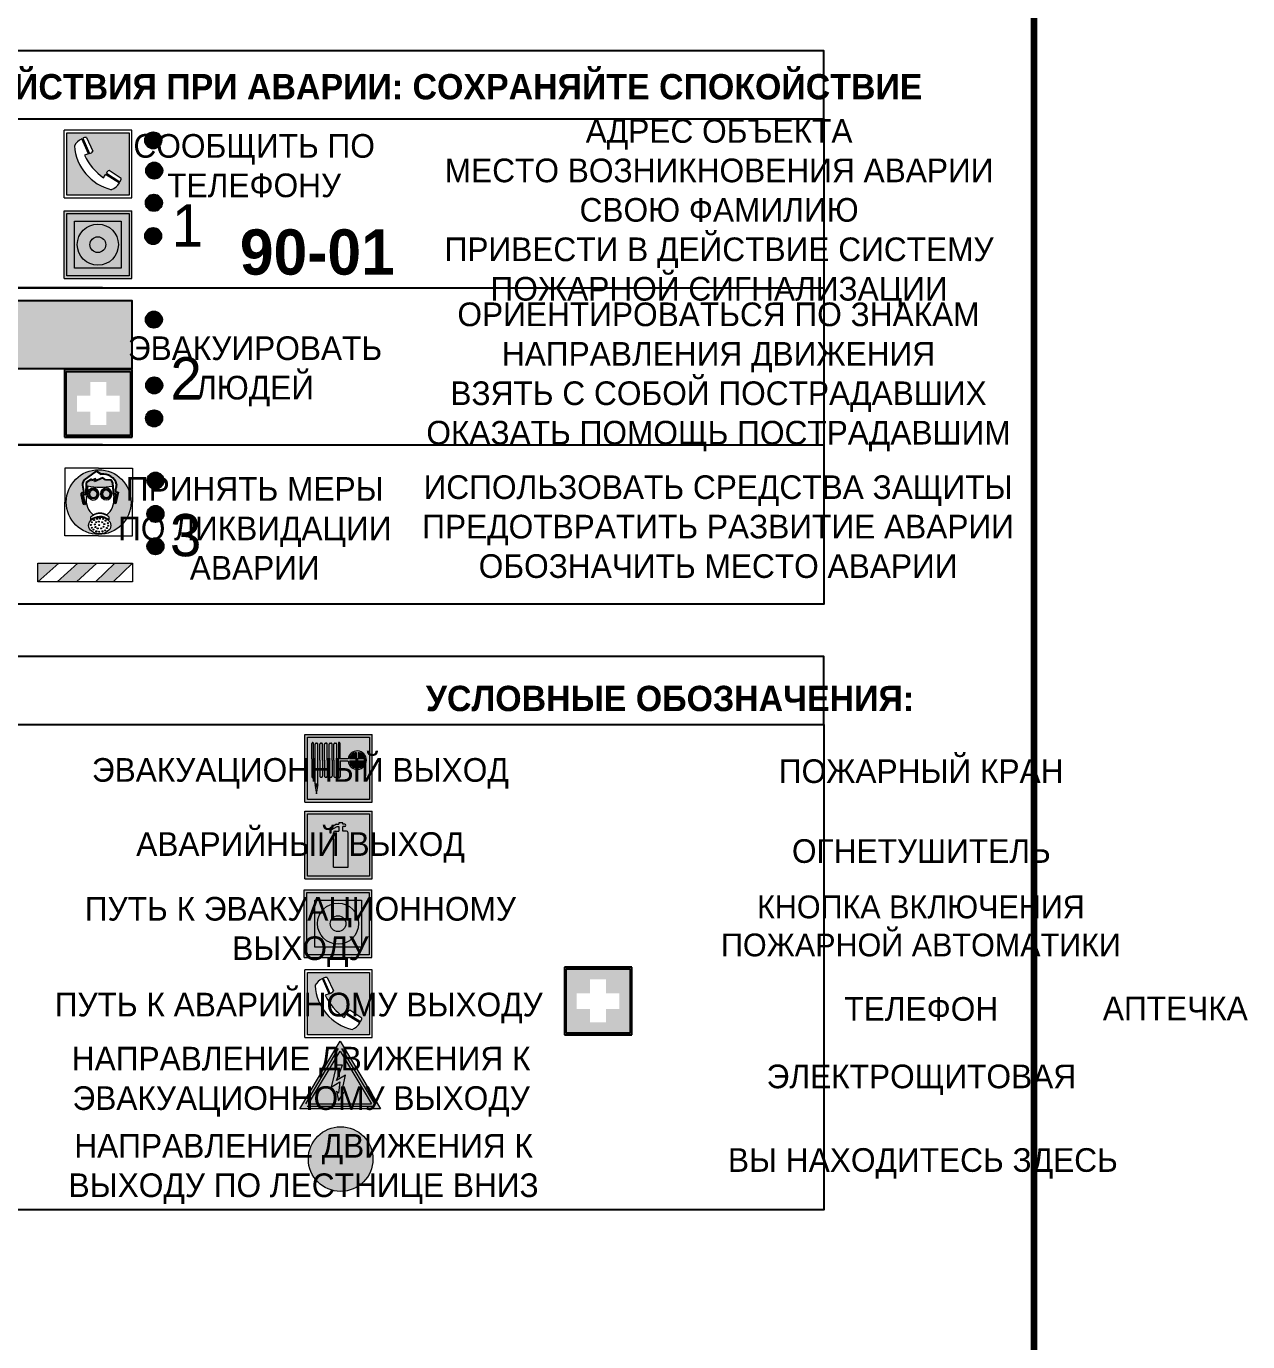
# Model space of a CAD drawing. Header units: millimetres. Extents: x 13810 to 67229, y 12374 to 21950.
# Drawn here: x 26358 to 26502.6, y 19492.8 to 19648.4 of the extents above; entities that cross this region are included whole.
import ezdxf

# ---------------------------------------------------------------- set-up
doc = ezdxf.new("R2010")
doc.units = ezdxf.units.MM
doc.styles.add('обычный', font='arial.ttf')

# ---------------------------------------------------------------- blocks, each defined once
blk = doc.blocks.new('A$C38D26F80')
h = blk.add_hatch(color=5)
h.dxf.hatch_style = 1
h.paths.add_polyline_path([(-8.77, -4.48, 1), (-0.19, -4.48, 1)])
h.paths.add_polyline_path([(-6.75, -3.58), (-6.75, -3.31), (-6.62, -3.22), (-6.5, -3.22), (-6.42, -3.3), (-6.39, -3.28), (-6.59, -2.23), (-6.59, -2.01), (-6.38, -1.58), (-4.76, -0.4), (-4.13, -0.79, -0.362848), (-2.1, -2.1, -0.201049), (-2.17, -2.48, 0.085434), (-2.26, -3.13), (-1.9, -3.16), (-2.25, -4.7), (-2.4, -4.59), (-2.43, -4.34), (-2.36, -4.34), (-2.14, -3.34), (-2.47, -3.42), (-2.58, -1.95), (-2.77, -1.58), (-3.58, -1.52), (-3.92, -1.26), (-5.05, -1.73), (-4.87, -1.39), (-5.41, -1.6), (-5.41, -1.46), (-6.13, -1.87), (-6.18, -3.5), (-6.56, -3.47), (-6.37, -4.59), (-6.16, -4.43), (-6.16, -4.66), (-6.36, -4.79), (-6.37, -4.8), (-6.51, -4.76)], flags=16)
h.paths.add_polyline_path([(-6.51, -4.76), (-6.36, -4.79), (-6.37, -4.8)], flags=0)
h.paths.add_polyline_path([(-5.92, -2.34, 0.089508), (-2.67, -2.35), (-2.48, -3.88, -0.268602), (-3.4, -6.18, 0.262449), (-5.2, -6.18, -0.268602), (-6.11, -3.88)], flags=16)
edge = h.paths.add_edge_path(flags=16)
edge.add_ellipse((-5.19, -3.41), major_axis=(0, 0.842), ratio=0.848992, start_angle=0, end_angle=360)
edge = h.paths.add_edge_path(flags=0)
edge.add_ellipse((-5.19, -3.39), major_axis=(0, 0.665), ratio=0.853798, start_angle=0, end_angle=360)
edge = h.paths.add_edge_path(flags=0)
edge.add_ellipse((-5.19, -3.4), major_axis=(0, 0.528), ratio=0.864094, start_angle=0, end_angle=360)
edge = h.paths.add_edge_path(flags=16)
edge.add_ellipse((-3.47, -3.4), major_axis=(0, 0.842), ratio=0.848992, start_angle=0, end_angle=360)
h.paths.add_polyline_path([(-3.13, -6.45), (-3.13, -6.84, 0.383174), (-5.57, -6.85), (-5.57, -6.49, -0.369952)], flags=16)
edge = h.paths.add_edge_path(flags=0)
edge.add_ellipse((-3.47, -3.39), major_axis=(0, 0.665), ratio=0.853798, start_angle=0, end_angle=360)
edge = h.paths.add_edge_path(flags=0)
edge.add_ellipse((-3.47, -3.4), major_axis=(0, 0.528), ratio=0.864094, start_angle=0, end_angle=360)
edge = h.paths.add_edge_path(flags=16)
edge.add_ellipse((-4.34, -7.57), major_axis=(-1.48, 0), ratio=0.744955, start_angle=0, end_angle=360)
h.paths.add_polyline_path([(-5.01, -6.85, -1), (-5.15, -6.85, -1)], flags=0)
h.paths.add_polyline_path([(-5.33, -7.14, -1), (-5.47, -7.14, -1)], flags=0)
h.paths.add_polyline_path([(-4.61, -6.71, -1), (-4.74, -6.71, -1)], flags=16)
h.paths.add_polyline_path([(-5.43, -7.51, -1), (-5.57, -7.51, -1)], flags=0)
h.paths.add_polyline_path([(-4.26, -6.67, -1), (-4.4, -6.67, -1)], flags=16)
h.paths.add_polyline_path([(-4.74, -7.14, -1), (-4.88, -7.14, -1)], flags=0)
h.paths.add_polyline_path([(-4.93, -7.43, -1), (-5.07, -7.43, -1)], flags=0)
h.paths.add_polyline_path([(-4.41, -7.07, -1), (-4.54, -7.07, -1)], flags=0)
h.paths.add_polyline_path([(-5.33, -7.87, -1), (-5.46, -7.87, -1)], flags=0)
h.paths.add_polyline_path([(-3.8, -6.71, -1), (-3.94, -6.71, -1)], flags=16)
h.paths.add_polyline_path([(-4.85, -7.78, -1), (-4.98, -7.78, -1)], flags=0)
h.paths.add_polyline_path([(-3.96, -7.14, -1), (-4.1, -7.14, -1)], flags=0)
h.paths.add_polyline_path([(-4.33, -7.53, -1), (-4.47, -7.53, -1)], flags=0)
h.paths.add_polyline_path([(-5.09, -8.12, -1), (-5.23, -8.12, -1)], flags=0)
h.paths.add_polyline_path([(-3.5, -6.94, -1), (-3.64, -6.94, -1)], flags=0)
h.paths.add_polyline_path([(-4.54, -7.97, -1), (-4.68, -7.97, -1)], flags=0)
h.paths.add_polyline_path([(-3.66, -7.39, -1), (-3.8, -7.39, -1)], flags=0)
h.paths.add_polyline_path([(-4.73, -8.35, -1), (-4.86, -8.35, -1)], flags=0)
h.paths.add_polyline_path([(-4.09, -7.96, -1), (-4.23, -7.96, -1)], flags=0)
h.paths.add_polyline_path([(-3.77, -7.74, -1), (-3.91, -7.74, -1)], flags=0)
h.paths.add_polyline_path([(-3.22, -7.27, -1), (-3.35, -7.27, -1)], flags=0)
h.paths.add_polyline_path([(-4.34, -8.4, -1), (-4.47, -8.4, -1)], flags=0)
h.paths.add_polyline_path([(-3.16, -7.61, -1), (-3.3, -7.61, -1)], flags=0)
h.paths.add_polyline_path([(-3.9, -8.35, -1), (-4.04, -8.35, -1)], flags=0)
h.paths.add_polyline_path([(-3.32, -7.91, -1), (-3.46, -7.91, -1)], flags=0)
h.paths.add_polyline_path([(-3.55, -8.23, -1), (-3.69, -8.23, -1)], flags=0)
at = {"color": 5, "lineweight": 5}
for p, q in [((-4.48, 0), (-8.96, 0)), ((-8.96, 0), (-8.96, -4.48)), ((-4.48, 0), (0, 0)), ((0, 0), (0, -4.48)), ((-6.59, -2.01), (-6.38, -1.58)), ((-6.38, -1.58), (-4.76, -0.4)), ((-5.41, -1.46), (-6.13, -1.87)), ((-4.87, -1.39), (-5.41, -1.6)), ((-5.41, -1.6), (-5.41, -1.46)), ((-3.92, -1.26), (-5.05, -1.73)), ((-5.05, -1.73), (-4.87, -1.39)), ((-4.76, -0.4), (-4.13, -0.79)), ((-3.58, -1.52), (-3.92, -1.26)), ((-2.77, -1.58), (-3.58, -1.52)), ((-2.58, -1.95), (-2.77, -1.58)), ((-6.75, -3.31), (-6.62, -3.22)), ((-6.75, -3.58), (-6.75, -3.31)), ((-6.62, -3.22), (-6.5, -3.22)), ((-6.59, -2.23), (-6.59, -2.01)), ((-6.39, -3.28), (-6.59, -2.23)), ((-6.18, -3.5), (-6.56, -3.47)), ((-6.56, -3.47), (-6.37, -4.59)), ((-6.5, -3.22), (-6.42, -3.3)), ((-6.42, -3.3), (-6.39, -3.28)), ((-6.13, -1.87), (-6.18, -3.5)), ((-5.92, -2.34), (-6.11, -3.88)), ((-2.67, -2.34), (-2.48, -3.88)), ((-2.47, -3.42), (-2.58, -1.95)), ((-2.14, -3.34), (-2.47, -3.42)), ((-2.36, -4.34), (-2.14, -3.34)), ((-1.9, -3.16), (-2.26, -3.13)), ((-2.25, -4.7), (-1.9, -3.16)), ((-8.96, -8.96), (-8.96, -4.48)), ((-6.51, -4.76), (-6.75, -3.58)), ((-6.37, -4.8), (-6.51, -4.76)), ((-6.37, -4.59), (-6.16, -4.43)), ((-6.16, -4.66), (-6.37, -4.8)), ((-6.16, -4.43), (-6.16, -4.66)), ((-2.43, -4.34), (-2.4, -4.59)), ((-2.43, -4.34), (-2.36, -4.34)), ((-2.4, -4.59), (-2.25, -4.7)), ((0, -8.96), (0, -4.48)), ((-5.57, -6.49), (-5.57, -6.85)), ((-3.13, -6.45), (-3.13, -6.84)), ((-4.48, -8.96), (-8.96, -8.96)), ((-4.48, -8.96), (0, -8.96))]:
    blk.add_line(p, q, dxfattribs=at)
at = {"color": 5}
for p, q in [((-6.59, -2.01), (-6.38, -1.58)), ((-6.38, -1.58), (-4.76, -0.4)), ((-5.41, -1.46), (-6.13, -1.87)), ((-4.87, -1.39), (-5.41, -1.6)), ((-5.41, -1.6), (-5.41, -1.46)), ((-3.92, -1.26), (-5.05, -1.73)), ((-5.05, -1.73), (-4.87, -1.39)), ((-4.76, -0.4), (-4.13, -0.79)), ((-3.58, -1.52), (-3.92, -1.26)), ((-2.77, -1.58), (-3.58, -1.52)), ((-2.58, -1.95), (-2.77, -1.58)), ((-6.75, -3.31), (-6.62, -3.22)), ((-6.75, -3.58), (-6.75, -3.31)), ((-6.62, -3.22), (-6.5, -3.22)), ((-6.59, -2.23), (-6.59, -2.01)), ((-6.39, -3.28), (-6.59, -2.23)), ((-6.18, -3.5), (-6.56, -3.47)), ((-6.56, -3.47), (-6.37, -4.59)), ((-6.5, -3.22), (-6.42, -3.3)), ((-6.42, -3.3), (-6.39, -3.28)), ((-6.13, -1.87), (-6.18, -3.5)), ((-2.47, -3.42), (-2.58, -1.95)), ((-2.14, -3.34), (-2.47, -3.42)), ((-2.36, -4.34), (-2.14, -3.34)), ((-2.26, -3.13), (-1.9, -3.16)), ((-1.9, -3.16), (-2.25, -4.7)), ((-6.51, -4.76), (-6.75, -3.58)), ((-6.37, -4.8), (-6.51, -4.76)), ((-6.36, -4.79), (-6.51, -4.76)), ((-6.37, -4.59), (-6.16, -4.43)), ((-6.16, -4.66), (-6.37, -4.8)), ((-6.16, -4.66), (-6.36, -4.79)), ((-6.16, -4.43), (-6.16, -4.66)), ((-2.4, -4.59), (-2.43, -4.34)), ((-2.43, -4.34), (-2.36, -4.34)), ((-2.25, -4.7), (-2.4, -4.59))]:
    blk.add_line(p, q, dxfattribs=at)
at = {"color": 5, "lineweight": 5}
for centre, radius in [((-4.48, -4.48), 4.29), ((-5.08, -6.85), 0.0678), ((-4.67, -6.71), 0.0678), ((-4.33, -6.67), 0.0678), ((-3.87, -6.71), 0.0678), ((-3.57, -6.94), 0.0678), ((-5.5, -7.51), 0.0678), ((-5.4, -7.14), 0.0678), ((-5.4, -7.87), 0.0678), ((-5.16, -8.12), 0.0678), ((-5, -7.43), 0.0678), ((-4.91, -7.78), 0.0678), ((-4.81, -7.14), 0.0678), ((-4.79, -8.35), 0.0678), ((-4.61, -7.97), 0.0678), ((-4.47, -7.07), 0.0678), ((-4.4, -7.53), 0.0678), ((-4.4, -8.4), 0.0678), ((-4.16, -7.96), 0.0678), ((-4.03, -7.14), 0.0678), ((-3.97, -8.35), 0.0678), ((-3.84, -7.74), 0.0678), ((-3.73, -7.39), 0.0678), ((-3.62, -8.23), 0.0678), ((-3.39, -7.91), 0.0678), ((-3.28, -7.27), 0.0678), ((-3.23, -7.61), 0.0678)]:
    blk.add_circle(centre, radius, dxfattribs=at)
at = {"color": 5}
for centre, radius, start, end in [((-3.89, -2.66), 1.88, 17.387, 97.1599), ((-0.35, -3.07), 1.91, 162.2553, 181.7878), ((-2.6, -2.2), 0.511, 326.3906, 11.8614)]:
    blk.add_arc(centre, radius, start, end, dxfattribs=at)
at = {"color": 5, "lineweight": 5}
for centre, radius, start, end in [((-4.28, 6.66), 9.15, 259.6987, 280.1569), ((-0.47, -3.05), 1.79, 161.5846, 182.4584), ((-2.6, -2.2), 0.513, 326.4781, 11.7739), ((-3.66, -4.24), 2.47, 171.573, 231.7124), ((-4.93, -4.24), 2.47, 308.2876, 8.427), ((-4.33, -7.88), 1.87, 50.358, 131.5662), ((-4.34, -8.2), 1.82, 48.4943, 132.3565), ((-4.3, -7.78), 1.83, 60.5889, 119.4111)]:
    blk.add_arc(centre, radius, start, end, dxfattribs=at)
for centre, major_axis, ratio in [((-5.19, -3.41), (0, 0.842), 0.848992), ((-5.19, -3.39), (0, 0.665), 0.853798), ((-5.19, -3.4), (0, 0.528), 0.864094), ((-3.47, -3.4), (0, 0.842), 0.848992), ((-3.47, -3.39), (0, 0.665), 0.853798), ((-3.47, -3.4), (0, 0.528), 0.864094), ((-4.34, -7.57), (-1.48, 0), 0.744955)]:
    blk.add_ellipse(centre, major_axis=major_axis, ratio=ratio, dxfattribs=at)
blk = doc.blocks.new('A$C47DD6509')
at = {"lineweight": 5}
for points in [[(-8.69, 0), (-11.19, 0), (-11.19, -2.22)], [(-4.22, 0), (-6.45, 0), (-8.91, -2.22), (-6.61, -2.22)], [(0, 0), (-2.09, 0), (-4.36, -2.22), (-2.29, -2.22)]]:
    blk.add_hatch(color=242, dxfattribs=at).paths.add_polyline_path(points)
at = {"color": 242, "lineweight": 5}
for p, q in [((-11.19, -2.22), (-8.69, 0)), ((-11.19, -2.22), (-11.19, 0)), ((-11.19, 0), (-8.69, 0)), ((-11.19, 0), (0, 0)), ((-8.91, -2.22), (-6.45, 0)), ((-6.61, -2.22), (-4.22, 0)), ((-4.36, -2.22), (-2.09, 0)), ((-2.29, -2.22), (0, 0)), ((0, 0), (0, -2.22)), ((0, -2.22), (-11.19, -2.22))]:
    blk.add_line(p, q, dxfattribs=at)
blk = doc.blocks.new('A$C32E8229D')
at = {"true_color": 0xffffff}
blk.add_hatch(color=7, dxfattribs=at).paths.add_polyline_path([(0, 0), (0, -8), (16, -8), (16, 0)])
h = blk.add_hatch(color=126)
h.paths.add_polyline_path([(0.2, -0.2), (15.8, -0.2), (15.8, -7.8), (0.2, -7.8)])
h.paths.add_polyline_path([(13.49, -2.05), (12.08, -2.05), (11.37, -2.63, 0.162397), (11.29, -2.84), (11.29, -3.63), (10.35, -3.63), (10.35, -4.05), (11.68, -4.05), (11.68, -3.48), (12.26, -4.28), (11.29, -5.1), (11.29, -6.78), (11.85, -6.78), (11.85, -5.44), (12.8, -4.64), (12.8, -5.94), (14.46, -5.94), (14.46, -5.39), (13.45, -5.39), (13.45, -3.97), (12.46, -2.59), (13.15, -2.59), (13.69, -3.34), (14.18, -3)], flags=16)
h.paths.add_polyline_path([(10.74, -1.82, 1), (11.8, -1.82, 1)], flags=16)
h.paths.add_polyline_path([(9.39, -3.59), (5.99, -3.59), (6.56, -3.03), (5.91, -3.03), (5.1, -3.83), (5.91, -4.64), (6.56, -4.64), (5.99, -4.09), (9.39, -4.09)], flags=16)
h.paths.add_polyline_path([(4.29, -1.08), (1.72, -1.08), (1.72, -6.6), (4.29, -6.6)], flags=16)
at = {"color": 126}
blk.add_lwpolyline([(16, -8), (0, -8), (0, 0), (16, 0)], close=True, dxfattribs=at)
blk = doc.blocks.new('A$C18900ED3')
h = blk.add_hatch(color=126)
h.paths.add_polyline_path([(-0.18, -0.18), (-7.02, -0.18), (-7.02, -7.02), (-0.18, -7.02)])
h.paths.add_polyline_path([(-5.89, -4.46), (-5.89, -2.77), (-4.46, -2.77), (-4.46, -1.31), (-2.77, -1.31), (-2.77, -2.77), (-1.33, -2.77), (-1.33, -4.46), (-2.77, -4.46), (-2.77, -5.89), (-4.46, -5.89), (-4.46, -4.46)], flags=16)
at = {"color": 126}
for p, q in [((-7.2, 0), (-7.2, -7.2)), ((0, 0), (-7.2, 0)), ((0, -7.2), (0, 0)), ((-7.02, -7.02), (-7.02, -0.18)), ((-7.02, -0.18), (-0.18, -0.18)), ((-0.18, -0.18), (-0.18, -7.02)), ((-7.2, -7.2), (0, -7.2)), ((-0.18, -7.02), (-7.02, -7.02))]:
    blk.add_line(p, q, dxfattribs=at)
blk = doc.blocks.new('A$C456E1F9C')
at = {"lineweight": 5}
h = blk.add_hatch(color=242, dxfattribs=at)
h.paths.add_polyline_path([(0.51, -1.47), (0.51, -13.26), (12.29, -13.26), (12.29, -1.47)])
h.paths.add_polyline_path([(5.42, -4.95, -0.254479), (4.78, -5.4), (3.52, -2.53, -0.209735), (4.23, -2.4)], flags=16)
h.paths.add_polyline_path([(8.53, -8.6), (10.87, -10.17), (10.54, -10.76), (8.03, -9.13, -0.192251)], flags=16)
h.paths.add_polyline_path([(4.61, -5.49, 0.005518), (3.87, -5.72, 0.128647), (7.49, -10.01, 0.00809), (7.83, -9.33), (10.47, -10.97, -0.16736), (8.99, -12.25, -0.327862), (1.95, -3.95, -0.166952), (3.36, -2.62)], flags=16)
at = {"color": 242, "lineweight": 5}
for p, q in [((0, -13.77), (0, -0.97)), ((12.8, -0.97), (0, -0.97)), ((4.23, -2.4), (5.42, -4.95)), ((12.8, -13.77), (12.8, -0.97)), ((4.61, -5.49), (3.36, -2.62)), ((3.52, -2.53), (4.78, -5.4)), ((7.83, -9.33), (10.47, -10.97)), ((8.03, -9.13), (10.54, -10.76)), ((10.81, -10.12), (8.53, -8.6)), ((10.54, -10.76), (10.8, -10.3)), ((10.8, -10.3), (10.81, -10.12)), ((0, -13.77), (12.8, -13.77))]:
    blk.add_line(p, q, dxfattribs=at)
blk.add_lwpolyline([(0.51, -1.47), (12.29, -1.47), (12.29, -13.26), (0.51, -13.26)], close=True, dxfattribs=at)
for centre, radius, start, end in [((4.02, -3.27), 0.891, 76.3284, 123.7092), ((4.59, -5.34), 2.99, 114.2845, 152.1974), ((11.12, -3.31), 9.19, 183.9915, 256.6009), ((4.68, -4.59), 0.824, 276.9621, 334.0723), ((14.98, -39.1), 35.17, 107.1487, 108.4135), ((13.86, -0.94), 11.08, 205.5536, 234.8762), ((-13.31, 0.8), 23.44, 332.5487, 334.4027), ((8.94, -9.5), 0.989, 114.4092, 157.9388), ((7.87, -9.46), 3, 291.9291, 329.9329)]:
    blk.add_arc(centre, radius, start, end, dxfattribs=at)
blk = doc.blocks.new('A$C54414219')
at = {"true_color": 0xffffff}
h = blk.add_hatch(color=7, dxfattribs=at)
h.paths.add_polyline_path([(2.39, -9.45), (2.39, -18.3), (11.23, -18.3), (11.23, -9.45)], flags=0)
h.paths.add_polyline_path([(10.71, -13.87, -1), (2.92, -13.87, -1)], flags=0)
h.paths.add_polyline_path([(8.3, -13.87, -1), (5.33, -13.87, -1)], flags=0)
h.paths.add_polyline_path([(0.41, -7.47), (0.41, -20.27), (13.21, -20.27), (13.21, -7.47)])
h.paths.add_polyline_path([(0.92, -19.77), (12.71, -19.77), (12.71, -7.98), (0.92, -7.98)], flags=16)
h.paths.add_polyline_path([(11.23, -9.45), (11.23, -18.3), (2.39, -18.3), (2.39, -9.45)], flags=0)
at = {"lineweight": 5}
h = blk.add_hatch(color=242, dxfattribs=at)
h.paths.add_polyline_path([(12.71, -7.98), (0.92, -7.98), (0.92, -19.77), (12.71, -19.77)])
h.paths.add_polyline_path([(11.23, -18.3), (2.39, -18.3), (2.39, -9.45), (11.23, -9.45)], flags=16)
h.paths.add_polyline_path([(10.71, -13.87, -1), (2.92, -13.87, -1)], flags=0)
h.paths.add_polyline_path([(8.3, -13.87, -1), (5.33, -13.87, -1)], flags=0)
at = {"true_color": 0xffffff}
h = blk.add_hatch(color=7, dxfattribs=at)
h.paths.add_polyline_path([(2.39, -9.45), (2.39, -18.3), (11.23, -18.3), (11.23, -9.45)])
h.paths.add_polyline_path([(10.71, -13.87, -1), (2.92, -13.87, -1)], flags=16)
h.paths.add_polyline_path([(8.3, -13.87, -1), (5.33, -13.87, -1)], flags=0)
at = {"lineweight": 5}
h = blk.add_hatch(color=242, dxfattribs=at)
h.paths.add_polyline_path([(2.92, -13.87, 1), (10.71, -13.87, 1)])
h.paths.add_polyline_path([(8.3, -13.87, -1), (5.33, -13.87, -1)], flags=16)
at = {"color": 242, "lineweight": 5}
for p, q in [((0.41, -20.27), (0.41, -7.47)), ((0.41, -7.47), (13.21, -7.47)), ((0.41, -7.47), (13.21, -7.47)), ((13.21, -20.27), (13.21, -7.47)), ((0.41, -20.27), (13.21, -20.27))]:
    blk.add_line(p, q, dxfattribs=at)
for points in [[(0.92, -7.98), (12.71, -7.98), (12.71, -19.77), (0.92, -19.77)], [(2.39, -9.45), (11.23, -9.45), (11.23, -18.3), (2.39, -18.3)]]:
    blk.add_lwpolyline(points, close=True, dxfattribs=at)
for radius in [3.89, 1.49]:
    blk.add_circle((6.81, -13.87), radius, dxfattribs=at)
blk = doc.blocks.new('A$C3E6D3DDE')
at = {"lineweight": 5}
h = blk.add_hatch(color=40, dxfattribs=at)
h.paths.add_polyline_path([(24.1, 1.45), (16.46, -11.35), (31.74, -11.35)])
h.paths.add_polyline_path([(24.09, -0.46), (30.03, -10.41), (18.14, -10.41)], flags=16)
h.paths.add_polyline_path([(24.54, -3.08), (23.41, -6.02), (25.13, -5.01), (24.33, -8.5), (24.82, -8.27), (23.79, -9.86), (23.4, -8.04), (23.8, -8.43), (24.04, -6.29), (22.39, -7.25), (23.44, -3.08)], flags=0)
h = blk.add_hatch(color=256, dxfattribs=at)
h.paths.add_polyline_path([(24.37, 0.03, 0.567511), (23.82, 0.03), (17.59, -10.4, 0.582454), (17.86, -10.88), (30.32, -10.88, 0.582149), (30.6, -10.4)])
h.paths.add_polyline_path([(24.09, -0.46), (18.14, -10.41), (30.03, -10.41)], flags=16)
h.paths.add_polyline_path([(24.54, -3.08), (23.41, -6.02), (25.13, -5.01), (24.33, -8.5), (24.82, -8.27), (23.79, -9.86), (23.4, -8.04), (23.8, -8.43), (24.04, -6.29), (22.39, -7.25), (23.44, -3.08)], flags=0)
h = blk.add_hatch(color=40, dxfattribs=at)
h.paths.add_polyline_path([(24.09, -0.46), (18.14, -10.41), (30.03, -10.41)])
h.paths.add_polyline_path([(24.82, -8.27), (23.79, -9.86), (23.4, -8.04), (23.8, -8.43), (24.04, -6.29), (22.39, -7.25), (23.44, -3.08), (24.54, -3.08), (23.41, -6.02), (25.13, -5.01), (24.33, -8.5)], flags=16)
at = {"color": 40, "lineweight": 5}
for p, q in [((16.46, -11.35), (24.1, 1.45)), ((24.1, 1.45), (31.74, -11.35))]:
    blk.add_line(p, q, dxfattribs=at)
at = {"lineweight": 5}
for p, q in [((17.59, -10.4), (23.82, 0.03)), ((24.37, 0.03), (30.6, -10.4)), ((18.14, -10.41), (24.09, -0.46)), ((24.09, -0.46), (30.03, -10.41)), ((23.44, -3.08), (22.39, -7.25)), ((23.41, -6.02), (24.54, -3.08)), ((24.54, -3.08), (23.44, -3.08)), ((22.39, -7.25), (24.04, -6.29)), ((25.13, -5.01), (23.41, -6.02)), ((24.04, -6.29), (23.8, -8.43)), ((24.33, -8.5), (25.13, -5.01)), ((23.8, -8.43), (23.4, -8.04)), ((23.4, -8.04), (23.79, -9.86)), ((23.79, -9.86), (24.82, -8.27)), ((24.82, -8.27), (24.33, -8.5)), ((17.86, -10.88), (30.32, -10.88)), ((18.14, -10.41), (30.03, -10.41))]:
    blk.add_line(p, q, dxfattribs=at)
at = {"color": 50, "lineweight": 5}
blk.add_line((31.74, -11.35), (16.46, -11.35), dxfattribs=at)
blk = doc.blocks.new('A$C37112FD5')
at = {"true_color": 0xf5f5ff}
h = blk.add_hatch(color=7, dxfattribs=at)
h.dxf.hatch_style = 1
h.paths.add_polyline_path([(12.8, -7.4), (0, -7.4), (0, -20.2), (12.8, -20.2)])
h.paths.add_polyline_path([(12.29, -7.91), (12.29, -19.69), (0.51, -19.69), (0.51, -7.91)], flags=16)
h.paths.add_polyline_path([(4.98, -9.04, -0.42597), (5.17, -9.22), (5.17, -12.25), (5.17, -15.29, -0.432244), (4.98, -15.47), (4.83, -15.47, -0.42597), (4.64, -15.29), (4.64, -12.25), (4.64, -9.22, -0.432244), (4.83, -9.04)], flags=0)
h.paths.add_polyline_path([(4.28, -9.22), (4.28, -12.25), (4.28, -15.29, -0.432244), (4.09, -15.47), (3.94, -15.47, -0.42597), (3.75, -15.29), (3.75, -12.25), (3.75, -9.22, -0.432244), (3.94, -9.04), (4.09, -9.04, -0.42597)], flags=0)
h.paths.add_polyline_path([(5.72, -9.04), (5.87, -9.04, -0.42597), (6.06, -9.22), (6.06, -12.25), (6.06, -15.29, -0.432244), (5.87, -15.47), (5.72, -15.47, -0.42597), (5.53, -15.29), (5.53, -12.25), (5.53, -9.22, -0.432244)], flags=0)
h.paths.add_polyline_path([(6.42, -8.9), (6.5, -8.9, -0.42597), (6.69, -9.08), (6.69, -12.03), (8.21, -12.03, -15.824349), (8.21, -12.47), (6.69, -12.47), (6.69, -15.42, -0.432244), (6.5, -15.6), (6.42, -15.6)], flags=0)
h.paths.add_polyline_path([(3.39, -9.22), (3.39, -12.25), (3.39, -15.29, -0.432244), (3.2, -15.47), (3.05, -15.47, -0.42597), (2.85, -15.29), (2.85, -12.25), (2.85, -9.22, -0.432244), (3.05, -9.04), (3.2, -9.04, -0.42597)], flags=0)
h.paths.add_polyline_path([(2.5, -9.22), (2.5, -16.71), (1.96, -16.71), (1.96, -9.22, -0.432244), (2.15, -9.04), (2.31, -9.04, -0.42597)], flags=0)
h.paths.add_polyline_path([(1.61, -8.9), (1.61, -15.6), (1.57, -15.6, -0.42597), (1.37, -15.42), (1.37, -12.03), (1.37, -9.09, -0.432244), (1.57, -8.9)], flags=0)
h.paths.add_polyline_path([(9.76, -10.81), (9.76, -12.03), (8.49, -12.03, -0.336371)], flags=0)
h.paths.add_polyline_path([(8.49, -12.47), (9.76, -12.47), (9.76, -13.7, -0.336371)], flags=0)
h.paths.add_polyline_path([(10.11, -10.81, -0.336371), (11.38, -12.03), (10.11, -12.03)], flags=0)
h.paths.add_polyline_path([(10.11, -12.47), (11.38, -12.47, -0.336371), (10.11, -13.7)], flags=0)
h.paths.add_polyline_path([(2.5, -16.84), (2.5, -17.05), (1.97, -17.05), (1.97, -16.84)], flags=0)
h.paths.add_polyline_path([(2.5, -17.24, -0.033778), (2.24, -18.6, -0.033778), (1.97, -17.24)], flags=0)
h = blk.add_hatch(color=242)
h.dxf.hatch_style = 1
h.paths.add_polyline_path([(12.29, -7.91), (0.51, -7.91), (0.51, -19.69), (12.29, -19.69)])
h.paths.add_polyline_path([(6.42, -15.6), (6.42, -8.9), (6.5, -8.9, -0.42597), (6.69, -9.08), (6.69, -12.03), (8.21, -12.03, -15.824349), (8.21, -12.47), (6.69, -12.47), (6.69, -15.42, -0.432244), (6.5, -15.6)], flags=16)
h.paths.add_polyline_path([(5.87, -15.47), (5.72, -15.47, -0.42597), (5.53, -15.29), (5.53, -12.25), (5.53, -9.22, -0.432244), (5.72, -9.04), (5.87, -9.04, -0.42597), (6.06, -9.22), (6.06, -12.25), (6.06, -15.29, -0.432244)], flags=16)
h.paths.add_polyline_path([(4.98, -15.47), (4.83, -15.47, -0.42597), (4.64, -15.29), (4.64, -12.25), (4.64, -9.22, -0.432244), (4.83, -9.04), (4.98, -9.04, -0.42597), (5.17, -9.22), (5.17, -12.25), (5.17, -15.29, -0.432244)], flags=16)
h.paths.add_polyline_path([(4.09, -15.47), (3.94, -15.47, -0.42597), (3.75, -15.29), (3.75, -12.25), (3.75, -9.22, -0.432244), (3.94, -9.04), (4.09, -9.04, -0.42597), (4.28, -9.22), (4.28, -12.25), (4.28, -15.29, -0.432244)], flags=16)
h.paths.add_polyline_path([(3.2, -15.47), (3.05, -15.47, -0.42597), (2.85, -15.29), (2.85, -12.25), (2.85, -9.22, -0.432244), (3.05, -9.04), (3.2, -9.04, -0.42597), (3.39, -9.22), (3.39, -12.25), (3.39, -15.29, -0.432244)], flags=16)
h.paths.add_polyline_path([(2.5, -17.05), (1.97, -17.05), (1.97, -16.84), (2.5, -16.84)], flags=16)
h.paths.add_polyline_path([(2.5, -17.24, -0.033778), (2.24, -18.6, -0.033778), (1.97, -17.24)], flags=16)
h.paths.add_polyline_path([(2.5, -16.71), (1.96, -16.71), (1.96, -9.22, -0.432244), (2.15, -9.04), (2.31, -9.04, -0.42597), (2.5, -9.22)], flags=16)
h.paths.add_polyline_path([(1.61, -15.6), (1.57, -15.6, -0.42597), (1.37, -15.42), (1.37, -12.03), (1.37, -9.09, -0.432244), (1.57, -8.9), (1.61, -8.9)], flags=16)
h.paths.add_polyline_path([(8.49, -12.47), (9.76, -12.47), (9.76, -13.7, -0.336371)], flags=0)
h.paths.add_polyline_path([(10.11, -13.7), (10.11, -12.47), (11.38, -12.47, -0.336371)], flags=0)
h.paths.add_polyline_path([(8.49, -12.03, -0.336371), (9.76, -10.81), (9.76, -12.03)], flags=0)
h.paths.add_polyline_path([(10.11, -12.03), (10.11, -10.81, -0.336371), (11.38, -12.03)], flags=0)
h = blk.add_hatch(color=7, dxfattribs=at)
h.dxf.hatch_style = 1
h.paths.add_polyline_path([(1.61, -8.9), (1.57, -8.9, 0.432244), (1.37, -9.09), (1.37, -12.03), (1.37, -15.42, 0.42597), (1.57, -15.6), (1.61, -15.6)])
h.paths.add_polyline_path([(2.5, -9.22, 0.42597), (2.31, -9.04), (2.15, -9.04, 0.432244), (1.96, -9.22), (1.96, -16.71), (2.5, -16.71)])
h.paths.add_polyline_path([(2.5, -16.84), (1.97, -16.84), (1.97, -17.05), (2.5, -17.05)])
h.paths.add_polyline_path([(2.5, -17.24), (1.97, -17.24, 0.033778), (2.24, -18.6, 0.033778)])
h.paths.add_polyline_path([(3.39, -12.25), (3.39, -9.22, 0.42597), (3.2, -9.04), (3.05, -9.04, 0.432244), (2.85, -9.22), (2.85, -12.25), (2.85, -15.29, 0.42597), (3.05, -15.47), (3.2, -15.47, 0.432244), (3.39, -15.29)])
h.paths.add_polyline_path([(4.28, -12.25), (4.28, -9.22, 0.42597), (4.09, -9.04), (3.94, -9.04, 0.432244), (3.75, -9.22), (3.75, -12.25), (3.75, -15.29, 0.42597), (3.94, -15.47), (4.09, -15.47, 0.432244), (4.28, -15.29)])
h.paths.add_polyline_path([(5.17, -12.25), (5.17, -9.22, 0.42597), (4.98, -9.04), (4.83, -9.04, 0.432244), (4.64, -9.22), (4.64, -12.25), (4.64, -15.29, 0.42597), (4.83, -15.47), (4.98, -15.47, 0.432244), (5.17, -15.29)])
h.paths.add_polyline_path([(6.06, -12.25), (6.06, -9.22, 0.42597), (5.87, -9.04), (5.72, -9.04, 0.432244), (5.53, -9.22), (5.53, -12.25), (5.53, -15.29, 0.42597), (5.72, -15.47), (5.87, -15.47, 0.432244), (6.06, -15.29)])
h.paths.add_polyline_path([(6.69, -12.47), (8.21, -12.47, 15.824349), (8.21, -12.03), (6.69, -12.03), (6.69, -9.08, 0.42597), (6.5, -8.9), (6.42, -8.9), (6.42, -15.6), (6.5, -15.6, 0.432244), (6.69, -15.42)])
h.paths.add_polyline_path([(8.49, -12.47), (9.76, -12.47), (9.76, -13.7, -0.336371)], flags=16)
h.paths.add_polyline_path([(8.49, -12.03, -0.336371), (9.76, -10.81), (9.76, -12.03)], flags=16)
h.paths.add_polyline_path([(10.11, -12.47), (11.38, -12.47, -0.336371), (10.11, -13.7)], flags=16)
h.paths.add_polyline_path([(10.11, -12.03), (10.11, -10.81, -0.336371), (11.38, -12.03)], flags=16)
h = blk.add_hatch(color=242)
h.dxf.hatch_style = 1
h.paths.add_polyline_path([(9.76, -10.81, 0.336371), (8.49, -12.03), (9.76, -12.03)])
h.paths.add_polyline_path([(10.11, -10.81), (10.11, -12.03), (11.38, -12.03, 0.336371)])
h.paths.add_polyline_path([(11.38, -12.47), (10.11, -12.47), (10.11, -13.7, 0.336371)])
h.paths.add_polyline_path([(9.76, -12.47), (8.49, -12.47, 0.336371), (9.76, -13.7)])
at = {"color": 242, "lineweight": 5}
for p, q in [((0, -20.2), (0, -7.4)), ((0, -7.4), (12.8, -7.4)), ((12.8, -20.2), (12.8, -7.4)), ((1.37, -12.03), (1.37, -9.08)), ((1.57, -8.9), (1.61, -8.9)), ((1.61, -8.9), (1.61, -15.6)), ((1.96, -16.71), (1.96, -9.22)), ((2.15, -9.04), (2.31, -9.04)), ((2.5, -16.71), (2.5, -9.22)), ((2.85, -12.25), (2.85, -9.22)), ((3.05, -9.04), (3.2, -9.04)), ((3.39, -12.25), (3.39, -9.22)), ((3.75, -12.25), (3.75, -9.22)), ((3.94, -9.04), (4.09, -9.04)), ((4.28, -12.25), (4.28, -9.22)), ((4.64, -12.25), (4.64, -9.22)), ((4.83, -9.04), (4.98, -9.04)), ((5.17, -12.25), (5.17, -9.22)), ((5.53, -12.25), (5.53, -9.22)), ((5.72, -9.04), (5.87, -9.04)), ((6.06, -12.25), (6.06, -9.22)), ((6.42, -8.9), (6.42, -15.6)), ((6.5, -8.9), (6.42, -8.9)), ((6.69, -12.03), (6.69, -9.08)), ((1.37, -12.03), (1.37, -15.42)), ((2.85, -12.25), (2.85, -15.29)), ((3.39, -12.25), (3.39, -15.29)), ((3.75, -12.25), (3.75, -15.29)), ((4.28, -12.25), (4.28, -15.29)), ((4.64, -12.25), (4.64, -15.29)), ((5.17, -12.25), (5.17, -15.29)), ((5.53, -12.25), (5.53, -15.29)), ((6.06, -12.25), (6.06, -15.29)), ((8.21, -12.03), (6.69, -12.03)), ((9.76, -12.03), (8.49, -12.03)), ((9.76, -10.81), (9.76, -12.03)), ((10.11, -10.81), (10.11, -12.03)), ((11.38, -12.03), (10.11, -12.03)), ((8.21, -12.47), (6.69, -12.47)), ((6.69, -12.47), (6.69, -15.42)), ((9.76, -12.47), (8.49, -12.47)), ((9.76, -12.47), (9.76, -13.7)), ((11.38, -12.47), (10.11, -12.47)), ((10.11, -12.47), (10.11, -13.7)), ((1.57, -15.6), (1.61, -15.6)), ((1.96, -16.71), (2.5, -16.71)), ((1.97, -16.84), (2.5, -16.84)), ((1.97, -17.05), (1.97, -16.84)), ((2.5, -17.05), (1.97, -17.05)), ((1.97, -17.24), (2.5, -17.24)), ((2.5, -16.84), (2.5, -17.05)), ((3.05, -15.47), (3.2, -15.47)), ((3.94, -15.47), (4.09, -15.47)), ((4.83, -15.47), (4.98, -15.47)), ((5.72, -15.47), (5.87, -15.47)), ((6.42, -15.6), (6.5, -15.6)), ((0, -20.2), (12.8, -20.2))]:
    blk.add_line(p, q, dxfattribs=at)
blk.add_lwpolyline([(0.51, -7.91), (12.29, -7.91), (12.29, -19.69), (0.51, -19.69)], close=True, dxfattribs=at)
for centre, radius, start, end in [((1.56, -9.09), 0.182, 87.1027, 180.6071), ((2.15, -9.22), 0.182, 87.1027, 180.6071), ((2.32, -9.22), 0.182, 359.3929, 92.8973), ((3.04, -9.22), 0.182, 87.1027, 180.6071), ((3.21, -9.22), 0.182, 359.3929, 92.8973), ((3.93, -9.22), 0.182, 87.1027, 180.6071), ((4.1, -9.22), 0.182, 359.3929, 92.8973), ((4.82, -9.22), 0.182, 87.1027, 180.6071), ((4.99, -9.22), 0.182, 359.3929, 92.8973), ((5.71, -9.22), 0.182, 87.1027, 180.6071), ((5.88, -9.22), 0.182, 359.3929, 92.8973), ((6.51, -9.09), 0.182, 359.3929, 92.8973), ((9.93, -12.25), 1.74, 187.2319, 172.7681), ((9.93, -12.25), 1.46, 96.9927, 171.3585), ((9.93, -12.25), 1.46, 8.6415, 83.0073), ((9.93, -12.25), 1.46, 188.6415, 263.0073), ((9.93, -12.25), 1.46, 276.9927, 351.3585), ((1.56, -15.42), 0.182, 179.3929, 272.8973), ((12.17, -15.98), 10.27, 187.041, 194.7793), ((-7.7, -15.98), 10.27, 345.2207, 352.959), ((3.04, -15.29), 0.182, 179.3929, 272.8973), ((3.21, -15.29), 0.182, 267.1027, 0.6071), ((3.93, -15.29), 0.182, 179.3929, 272.8973), ((4.1, -15.29), 0.182, 267.1027, 0.6071), ((4.82, -15.29), 0.182, 179.3929, 272.8973), ((4.99, -15.29), 0.182, 267.1027, 0.6071), ((5.71, -15.29), 0.182, 179.3929, 272.8973), ((5.88, -15.29), 0.182, 267.1027, 0.6071), ((6.51, -15.42), 0.182, 267.1027, 0.6071)]:
    blk.add_arc(centre, radius, start, end, dxfattribs=at)
blk = doc.blocks.new('A$C3AD82952')
at = {"true_color": 0xf5f5ff}
h = blk.add_hatch(color=7, dxfattribs=at)
h.dxf.hatch_style = 1
h.paths.add_polyline_path([(8.21, 8.73, 0.414214), (7.89, 9.05), (7.22, 9.05), (7.22, 9.92), (7.59, 9.92, 1), (7.57, 10.36), (7.22, 10.36), (7.22, 10.6), (6.43, 10.6), (6.43, 10.36), (6.01, 10.36), (4.74, 9.59), (4.74, 8.69), (4.98, 8.73), (4.98, 9.26), (6.12, 9.91), (6.43, 9.91), (6.43, 9.05), (5.76, 9.05, 0.414214), (5.44, 8.73), (5.44, 2.2), (8.21, 2.2)], flags=0)
h.paths.add_polyline_path([(12.8, 12.8), (0, 12.8), (0, 0), (12.8, 0)])
h.paths.add_polyline_path([(0.51, 12.29), (12.29, 12.29), (12.29, 0.51), (0.51, 0.51)], flags=16)
h.paths.add_polyline_path([(4.74, 9.59), (6.01, 10.36), (6.43, 10.36), (6.43, 10.6), (7.22, 10.6), (7.22, 10.36), (7.59, 10.36, -0.94586), (7.59, 9.92), (7.22, 9.92), (7.22, 9.05), (7.89, 9.05, -0.414214), (8.21, 8.73), (8.21, 2.2), (5.44, 2.2), (5.44, 8.73, -0.414214), (5.76, 9.05), (6.43, 9.05), (6.43, 9.91), (6.12, 9.91), (4.98, 9.26), (4.98, 8.73), (4.74, 8.69)], flags=0)
h = blk.add_hatch(color=242)
h.dxf.hatch_style = 1
h.paths.add_polyline_path([(12.29, 12.29), (0.51, 12.29), (0.51, 0.51), (12.29, 0.51)])
h.paths.add_polyline_path([(4.74, 8.69), (4.74, 9.59), (6.01, 10.36), (6.43, 10.36), (6.43, 10.6), (7.22, 10.6), (7.22, 10.36), (7.59, 10.36, -0.94586), (7.59, 9.92), (7.22, 9.92), (7.22, 9.05), (7.89, 9.05, -0.414214), (8.21, 8.73), (8.21, 2.2), (5.44, 2.2), (5.44, 8.73, -0.414214), (5.76, 9.05), (6.43, 9.05), (6.43, 9.91), (6.12, 9.91), (4.98, 9.26), (4.98, 8.73)], flags=16)
h = blk.add_hatch(color=7, dxfattribs=at)
h.dxf.hatch_style = 1
h.paths.add_polyline_path([(8.21, 8.73, 0.414214), (7.89, 9.05), (7.22, 9.05), (7.22, 9.92), (7.59, 9.92, 1), (7.57, 10.36), (7.22, 10.36), (7.22, 10.6), (6.43, 10.6), (6.43, 10.36), (6.01, 10.36), (4.74, 9.59), (4.74, 8.69), (4.98, 8.73), (4.98, 9.26), (6.12, 9.91), (6.43, 9.91), (6.43, 9.05), (5.76, 9.05, 0.414214), (5.44, 8.73), (5.44, 2.2), (8.21, 2.2)])
at = {"color": 242, "lineweight": 5}
for p, q in [((0, 0), (0, 12.8)), ((0, 12.8), (12.8, 12.8)), ((12.8, 0), (12.8, 12.8)), ((6.01, 10.36), (4.74, 9.59)), ((6.01, 10.36), (6.43, 10.36)), ((7.22, 10.6), (6.43, 10.6)), ((6.43, 10.6), (6.43, 10.36)), ((7.22, 10.36), (7.22, 10.6)), ((7.59, 10.36), (7.22, 10.36)), ((4.74, 9.59), (4.74, 8.69)), ((4.74, 8.69), (4.98, 8.73)), ((4.98, 9.26), (6.12, 9.91)), ((4.98, 8.73), (4.98, 9.26)), ((5.44, 2.2), (5.44, 8.73)), ((5.76, 9.05), (6.43, 9.05)), ((6.12, 9.91), (6.43, 9.91)), ((6.43, 9.91), (6.43, 9.05)), ((7.22, 9.05), (7.22, 9.92)), ((7.59, 9.92), (7.22, 9.92)), ((7.89, 9.05), (7.22, 9.05)), ((8.21, 2.2), (8.21, 8.73)), ((0, 0), (12.8, 0)), ((5.44, 2.2), (8.21, 2.2))]:
    blk.add_line(p, q, dxfattribs=at)
blk.add_lwpolyline([(0.51, 12.29), (12.29, 12.29), (12.29, 0.51), (0.51, 0.51)], close=True, dxfattribs=at)
for centre, radius, start, end in [((7.58, 10.14), 0.223, 273.1875, 86.8125), ((5.76, 8.73), 0.32, 90, 180), ((7.89, 8.73), 0.32, 0, 90)]:
    blk.add_arc(centre, radius, start, end, dxfattribs=at)
blk = doc.blocks.new('A$C7B8C2D5B')
at = {"lineweight": 0}
h = blk.add_hatch(color=5, dxfattribs=at)
h.dxf.hatch_style = 1
h.paths.add_polyline_path([(1.397, -3.024, 1), (-2.112, -3.024, 1)])
at = {"color": 5, "lineweight": 0}
blk.add_circle((-0.358, -3.024), 1.755, dxfattribs=at)

msp = doc.modelspace()

# ---------------------------------------------------------------- hatches: boundary and pattern name
at = {"lineweight": 0}
h = msp.add_hatch(color=256, dxfattribs=at)
h.dxf.hatch_style = 1
h.paths.add_polyline_path([(26372.11, 19634.94, 1), (26374.04, 19634.94, 1)])
h = msp.add_hatch(color=256, dxfattribs=at)
h.dxf.hatch_style = 1
h.paths.add_polyline_path([(26372.21, 19631.36, 1), (26374.14, 19631.36, 1)])
h = msp.add_hatch(color=256, dxfattribs=at)
h.dxf.hatch_style = 1
h.paths.add_polyline_path([(26372.17, 19627.55, 1), (26374.11, 19627.55, 1)])
h = msp.add_hatch(color=256, dxfattribs=at)
h.dxf.hatch_style = 1
h.paths.add_polyline_path([(26372.09, 19623.62, 1), (26374.02, 19623.62, 1)])
h = msp.add_hatch(color=256, dxfattribs=at)
h.dxf.hatch_style = 1
h.paths.add_polyline_path([(26372.18, 19613.73, 1), (26374.11, 19613.73, 1)])
h = msp.add_hatch(color=256, dxfattribs=at)
h.dxf.hatch_style = 1
h.paths.add_polyline_path([(26372.22, 19605.95, 1), (26374.15, 19605.95, 1)])
h = msp.add_hatch(color=256, dxfattribs=at)
h.dxf.hatch_style = 1
h.paths.add_polyline_path([(26372.21, 19602.05, 1), (26374.14, 19602.05, 1)])
h = msp.add_hatch(color=256, dxfattribs=at)
h.dxf.hatch_style = 1
h.paths.add_polyline_path([(26372.37, 19594.69, 1), (26374.3, 19594.69, 1)])
h = msp.add_hatch(color=256, dxfattribs=at)
h.dxf.hatch_style = 1
h.paths.add_polyline_path([(26372.36, 19590.75, 1), (26374.29, 19590.75, 1)])
h = msp.add_hatch(color=256, dxfattribs=at)
h.dxf.hatch_style = 1
h.paths.add_polyline_path([(26372.36, 19586.92, 1), (26374.3, 19586.92, 1)])

# ---------------------------------------------------------------- linework, layer by layer
at = {"color": 2, "lineweight": 100}
msp.add_lwpolyline([(25877.24, 19872.83), (26477.24, 19872.83), (26477.24, 19477.83), (25877.24, 19477.83)], close=True, dxfattribs=at)
for points in [[(26308.63, 19637.48), (26452.4, 19637.48), (26452.4, 19645.53), (26308.63, 19645.53)], [(26308.63, 19637.48), (26452.4, 19637.48), (26452.4, 19580.08), (26308.63, 19580.08)], [(26308.63, 19565.83), (26452.4, 19565.83), (26452.4, 19573.88), (26308.63, 19573.88)], [(26308.63, 19565.83), (26452.4, 19565.83), (26452.4, 19508.43), (26308.63, 19508.43)]]:
    msp.add_lwpolyline(points, close=True)
for points in [[(26367.05, 19617.48), (26308.63, 19617.48), (26452.4, 19617.48)], [(26367.05, 19598.91), (26308.63, 19598.91), (26452.4, 19598.91)]]:
    msp.add_lwpolyline(points)
for centre in [(26373.07, 19634.94), (26373.18, 19631.36), (26373.14, 19627.55), (26373.06, 19623.62), (26373.14, 19613.73), (26373.18, 19605.95), (26373.17, 19602.05), (26373.33, 19594.69), (26373.33, 19590.75), (26373.33, 19586.92)]:
    msp.add_circle(centre, 0.966)

# ---------------------------------------------------------------- block references
for name, p, xscale, yscale, zscale in [('A$C456E1F9C', (26362.52, 19636.76), 0.625, 0.625, 0.625), ('A$C54414219', (26362.26, 19631.27), 0.625, 0.625, 0.625), ('A$C18900ED3', (26370.58, 19607.81), 1.111111111007631, 1.111111111007631, 1.111111111007631), ('A$C38D26F80', (26370.61, 19596.14), 0.8928571427240968, 0.8928571427240968, 0.8928571427240968), ('A$C37112FD5', (26390.99, 19569.27), 0.6249984004534781, 0.6249984004534781, 0.6249984004534781), ('A$C3AD82952', (26390.99, 19547.57), 0.625, 0.625, 0.625), ('A$C54414219', (26390.68, 19550.94), 0.625, 0.625, 0.625), ('A$C456E1F9C', (26390.99, 19537.4), 0.625, 0.625, 0.625), ('A$C18900ED3', (26429.71, 19537.12), 1.111111111007631, 1.111111111007631, 1.111111111007631), ('A$C3E6D3DDE', (26380.12, 19527.47), 0.625, 0.625, 0.625), ('A$C7B8C2D5B', (26396.02, 19521), 2.177419353276491, 2.177419353276491, 2.177419353276491)]:
    msp.add_blockref(name, p, dxfattribs=dict(xscale=xscale, yscale=yscale, zscale=zscale))
at = {"xscale": -1}
msp.add_blockref('A$C32E8229D', (26370.58, 19615.95), dxfattribs=at)
at = {"color": 242, "true_color": 0xc1121c}
msp.add_blockref('A$C47DD6509', (26370.6, 19584.92), dxfattribs=at)

# ---------------------------------------------------------------- texts
at = {"lineweight": 0, "attachment_point": 5, "style": 'обычный'}
for s, insert, char_height, width in [('{\\fProxima Nova Rg|b1|i0|c204|p2;ДЕЙСТВИЯ ПРИ АВАРИИ: СОХРАНЯЙТЕ СПОКОЙСТВИЕ\\H1.6644x; }', (26407.57, 19640.85), 3, 175.1736), ('\\pi-8.4,l8.4,t8.4;{\\fProxima Nova Rg|b0|i0|c204|p2;АДРЕС ОБЪЕКТА\\PМЕСТО ВОЗНИКНОВЕНИЯ АВАРИИ\\PСВОЮ ФАМИЛИЮ\\PПРИВЕСТИ В ДЕЙСТВИЕ СИСТЕМУ \\PПОЖАРНОЙ СИГНАЛИЗАЦИИ}', (26440.02, 19626.31), 2.8, 126.6484), ('{\\fProxima Nova Rg|b0|i0|c204|p2;СООБЩИТЬ ПО \\PТЕЛЕФОНУ}', (26385.01, 19631.93), 2.8, 126.6484), ('{\\fProxima Nova Rg|b0|i0|c204|p2;1\\H1.1667x; }', (26377.12, 19624.86), 5, 126.6484), ('{\\fProxima Nova Rg|b1|i0|c204|p2;\\H1.0714x;90-01\\fProxima Nova Rg|b0|i0|c204|p2;\\H0.93331x; \\H1.3449x; }', (26392.48, 19621.69), 5, 126.6484), ('\\pi-8.4,l8.4,t8.4;{\\fProxima Nova Rg|b0|i0|c204|p2;ОРИЕНТИРОВАТЬСЯ ПО ЗНАКАМ \\PНАПРАВЛЕНИЯ ДВИЖЕНИЯ\\PВЗЯТЬ С СОБОЙ ПОСТРАДАВШИХ\\PОКАЗАТЬ ПОМОЩЬ ПОСТРАДАВШИМ}', (26439.95, 19606.95), 2.8, 126.6484), ('{\\fProxima Nova Rg|b0|i0|c204|p2;ЭВАКУИРОВАТЬ \\PЛЮДЕЙ}', (26385.11, 19607.61), 2.8, 126.6484), ('{\\fProxima Nova Rg|b0|i0|c204|p2;2\\H1.1967x; }', (26376.96, 19606.78), 5, 126.6484), ('{\\fProxima Nova Rg|b0|i0|c204|p2;ПРИНЯТЬ МЕРЫ \\PПО ЛИКВИДАЦИИ \\PАВАРИИ}', (26385.08, 19589.03), 2.8, 126.6484), ('\\pi-8.4,l8.4,t8.4;{\\fProxima Nova Rg|b0|i0|c204|p2;ИСПОЛЬЗОВАТЬ СРЕДСТВА ЗАЩИТЫ \\PПРЕДОТВРАТИТЬ РАЗВИТИЕ АВАРИИ\\PОБОЗНАЧИТЬ МЕСТО АВАРИИ}', (26439.9, 19589.22), 2.8, 126.6484), ('{\\fProxima Nova Rg|b0|i0|c204|p2;3\\H1.1967x; }', (26376.9, 19588.2), 5, 126.6484), ('{\\fProxima Nova Rg|b1|i0|c204|p2;УСЛОВНЫЕ ОБОЗНАЧЕНИЯ:\\H1.1997x; }', (26434.21, 19568.89), 3, 175.1736), ('\\pi-8.4,l8.4,t8.4;{\\fProxima Nova Rg|b0|i0|c204|p2;ЭВАКУАЦИОННЫЙ ВЫХОД\\H1.6404x; }', (26390.47, 19560.05), 2.8, 126.6484), ('\\pi-8.4,l8.4,t8.4;{\\fProxima Nova Rg|b0|i0|c204|p2;ПОЖАРНЫЙ КРАН\\H1.6404x; }', (26463.93, 19560.29), 2.8, 126.6484), ('\\pi-8.4,l8.4,t8.4;{\\fProxima Nova Rg|b0|i0|c204|p2;АВАРИЙНЫЙ ВЫХОД\\H1.6404x; }', (26390.49, 19551.28), 2.8, 126.6484), ('\\pi-8.4,l8.4,t8.4;{\\fProxima Nova Rg|b0|i0|c204|p2;ОГНЕТУШИТЕЛЬ\\H1.1997x; }', (26463.95, 19550.84), 2.8, 126.6484), ('\\pi-8.4,l8.4,t8.4;{\\fProxima Nova Rg|b0|i0|c204|p2;ПУТЬ К ЭВАКУАЦИОННОМУ \\PВЫХОДУ }', (26390.48, 19541.29), 2.8, 126.6484), ('\\pi-8.1,l8.1,t8.1;{\\fProxima Nova Rg|b0|i0|c204|p2;КНОПКА ВКЛЮЧЕНИЯ\\PПОЖАРНОЙ АВТОМАТИКИ}', (26463.9, 19541.98), 2.7, 126.6484), ('\\pi-8.4,l8.4,t8.4;{\\fProxima Nova Rg|b0|i0|c204|p2;ПУТЬ К АВАРИЙНОМУ ВЫХОДУ \\H1.6404x; }', (26390.28, 19532.29), 2.8, 126.6484), ('\\pi-8.4,l8.4,t8.4;{\\fProxima Nova Rg|b0|i0|c204|p2;ТЕЛЕФОН\\H1.1997x; }', (26463.94, 19532.16), 2.8, 126.6484), ('\\pi-8.4,l8.4,t8.4;{\\fProxima Nova Rg|b0|i0|c204|p2;АПТЕЧКА\\H1.1667x; }', (26494, 19532.25), 2.8, 126.6484), ('\\pi-8.4,l8.4,t8.4;{\\fProxima Nova Rg|b0|i0|c204|p2;НАПРАВЛЕНИЕ ДВИЖЕНИЯ К \\PЭВАКУАЦИОННОМУ ВЫХОДУ}', (26390.57, 19523.56), 2.8, 126.6484), ('\\pi-8.4,l8.4,t8.4;{\\fProxima Nova Rg|b0|i0|c204|p2;ЭЛЕКТРОЩИТОВАЯ\\H1.1997x; }', (26463.95, 19523.79), 2.8, 126.6484), ('\\pi-8.4,l8.4,t8.4;{\\fProxima Nova Rg|b0|i0|c204|p2;НАПРАВЛЕНИЕ ДВИЖЕНИЯ К \\PВЫХОДУ ПО ЛЕСТНИЦЕ ВНИЗ}', (26390.86, 19513.25), 2.8, 126.6484), ('\\pi-8.4,l8.4,t8.4;{\\fProxima Nova Rg|b0|i0|c204|p2;ВЫ НАХОДИТЕСЬ ЗДЕСЬ\\H1.1997x; }', (26464.13, 19513.9), 2.8, 126.6484)]:
    msp.add_mtext(s, dxfattribs=dict(at, insert=insert, char_height=char_height, width=width))

doc.saveas('drawing.dxf')
